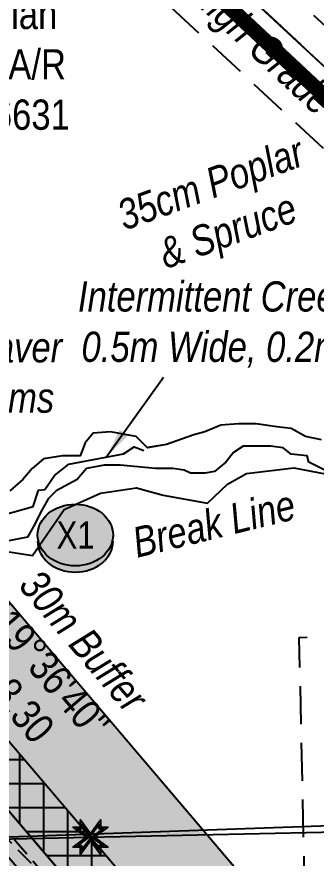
# Model space of a CAD drawing. Extents: x 610284 to 614883, y 5902184 to 5905806.
# Drawn here: x 612572 to 612671.1, y 5903092.1 to 5903370.6 of the extents above; entities that cross this region are included whole.
import ezdxf
from ezdxf.enums import TextEntityAlignment as Align

# ---------------------------------------------------------------- set-up
doc = ezdxf.new("R2010")
doc.units = 0
doc.header["$LTSCALE"] = 5
for name, pattern in [('foc-ACCESSROAD', [3.75, 2.5, -1.25]), ('foc-FLOWLINE', [3.75, 2.5, -1.25]), ('foc-TIELINE', [1.875, 1.25, -0.625]), ('UG_PIPE', [1.875, 1.25, -0.625])]:
    doc.linetypes.add(name, pattern=pattern)
for name, color, linetype in [('AS-FENCE', 48, 'foc-FENCE'), ('AS-PIPE-UG', 44, 'UG_PIPE'), ('AS-POWER', 104, 'foc-POWER'), ('AS-ROADS', 254, 'Continuous'), ('C-AR', 13, 'foc-ACCESSROAD'), ('C-RW', 13, 'Continuous'), ('C-WS', 13, 'foc-ACCESSROAD'), ('F-EZE', 190, 'foc-FLOWLINE'), ('L-BD1', 253, 'Continuous'), ('L-MON', 1, 'Continuous'), ('L-SEC', 7, 'Continuous'), ('P-BUFFER-H 30m', 51, 'Continuous'), ('P-BUFFER-T', 40, 'Continuous'), ('P-CROSSINGS', 250, 'Continuous'), ('P-PROPOSED', 10, 'Continuous'), ('P-PROPOSED-H', 21, 'Continuous'), ('P-TEMP-BLUE-BORE-H', 131, 'Continuous'), ('P-TEMP-NO CUT-H', 104, 'Continuous'), ('P-TEMP-NO CUT-T', 143, 'Continuous'), ('T-BUSH-T', 110, 'Continuous'), ('T-SLOPE', 48, 'Continuous'), ('T-TIE', 201, 'foc-TIELINE'), ('T-WATER', 160, 'Continuous'), ('T-WATER-T', 170, 'Continuous'), ('WATERCOURSE', 146, 'foc-TIELINE')]:
    doc.layers.add(name, color=color, linetype=linetype)
doc.layers.add('C-AR-T', color=13, linetype='Continuous', lineweight=9)
doc.layers.add('T-TEXT', color=48, linetype='Continuous', lineweight=18)
doc.styles.add('80CG', font='ARIALN.TTF', dxfattribs={"height": 10})
doc.styles.add('80L', font='ARIALN.TTF', dxfattribs={"height": 10})
doc.styles.add('80LS', font='ARIALNI.TTF', dxfattribs={"height": 10})
doc.styles.add('BOLD', font='ARIALNB.TTF')
doc.styles.add('Crossing', font='ARIALN.TTF', dxfattribs={"height": 10})
doc.styles.add('foc-LtypeFont', font='ARIALN.TTF', dxfattribs={"height": 7.349999999999999})
doc.linetypes.add('foc-FENCE', pattern='A,10,-1,["X",foc-LtypeFont,S=0.2,R=0,X=-0.625,Y=-0.75],-1.239999999999999', length=12.24)
doc.linetypes.add('foc-POWER', pattern='A,6,-1,["P",foc-LtypeFont,S=0.2,R=0,X=-0.625,Y=-0.75],-1.239999999999999,4', length=12.24)
doc.linetypes.add('foc-TOPO-flowdirection-NOLINE', pattern='A,0,[">",foc-LtypeFont,S=0.3,R=0,X=0,Y=-0.945],-20,[">",foc-LtypeFont,S=0.3,R=0,X=0,Y=-0.945],0', length=20)
doc.dimstyles.new('Compass 5 000', dxfattribs={"dimscale": 5, "dimtxt": 9, "dimasz": 2, "dimexe": 0.2, "dimexo": 0.0625, "dimgap": 0.5, "dimtad": 0, "dimtih": 1, "dimtoh": 1, "dimzin": 0, "dimdsep": 46, "dimtxsty": '80CG', "dimcen": 0.1, "dimse1": 1, "dimse2": 1, "dimclrd": 256, "dimclrt": 256, "dimaunit": 1, "dimadec": 4, "dimazin": 0, "dimtfac": 0.06, "dimtofl": 0, "dimtmove": 0, "dimatfit": 1, "dimfxl": 0.2, "dimtolj": 1, "dimtzin": 0, "dimlwd": -1, "dimarcsym": 0})

# ---------------------------------------------------------------- blocks, each defined once
blk = doc.blocks.new('*D445')
at = {"layer": 'C-AR-T', "transparency": 16777216}
for p, q in [((612613.7620131793, 5903423.515742457), (612622.070309103, 5903432.482342133)), ((612622.070309103, 5903432.482342133), (612632.070309103, 5903432.482342133)), ((612586.4819120183, 5903394.074115858), (612579.6852384186, 5903386.738911159))]:
    blk.add_line(p, q, dxfattribs=at)
for points in [[(612612.5394790629, 5903424.64852139), (612614.9845472956, 5903422.382963523), (612606.9653395796, 5903416.180537757)], [(612585.2593779019, 5903395.206894792), (612587.7044461346, 5903392.941336926), (612593.2785856184, 5903401.409320557)]]:
    blk.add_solid(points, dxfattribs=at)
at = {"layer": 'C-AR-T', "transparency": 16777216, "insert": (612660.6037333873, 5903432.482342133), "char_height": 10, "attachment_point": 5, "style": '80CG'}
blk.add_mtext('\\A1;Obsidian\\P20.12 A/R\\PROE 3707', dxfattribs=at)
blk = doc.blocks.new('*D448')
at = {"layer": 'C-AR-T', "transparency": 16777216}
for p, q in [((612475.5189988865, 5903402.259733681), (612468.2931142012, 5903409.172518251)), ((612504.5226920089, 5903374.512780745), (612525.0736957747, 5903354.852259173)), ((612525.0736957747, 5903354.852259173), (612535.0736957742, 5903354.852259173))]:
    blk.add_line(p, q, dxfattribs=at)
for points in [[(612476.6711296481, 5903403.464047795), (612474.3668681243, 5903401.055419566), (612482.7448835718, 5903395.346949111)], [(612505.6748227705, 5903375.717094859), (612503.3705612468, 5903373.30846663), (612497.2968073231, 5903381.425565314)]]:
    blk.add_solid(points, dxfattribs=at)
at = {"layer": 'C-AR-T', "transparency": 16777216, "insert": (612562.8192619402, 5903354.852259173), "char_height": 10, "attachment_point": 5, "style": '80CG'}
blk.add_mtext('\\A1;Obsidian\\P20.12 A/R\\PROE 6631', dxfattribs=at)
blk = doc.blocks.new('TEMP')
h = blk.add_hatch(color=255)
h.dxf.hatch_style = 1
h.paths.add_polyline_path([(-5.274161e-10, 0.2514284397220763), (-0.6656854269836912, 1.152061669657268), (-0.6656854269836914, 0.6656854303339061), (-1.152061663105632, 0.6656854303339061), (-0.2514284404497629, 5.273253e-10), (-1.152061661774314, -0.665685419564579), (-0.6656854224511335, -0.6656854195645793), (-0.6656854224511335, -1.152061655686338), (-5.273251e-10, -0.2514284436956587), (0.6656854183820542, -1.152061663420681), (0.6656854183820542, -0.6656854208922597), (1.152061656810019, -0.6656854053035205), (0.2514284429676993, 5.273253e-10), (1.152061671303363, 0.6656854258011663), (0.6656854287749412, 0.6656854258011663), (0.6656854131859291, 1.15206166422904)])
h.paths.add_polyline_path([(0.5656854229146121, 0.8485281473411305), (0.5656854319800914, 0.5656854258011663), (0.8485281444547581, 0.5656854258011663), (0.0831890339399251, 0), (0.8485281399220186, -0.5656854150320215), (0.5656854183820542, -0.5656854240973189), (0.5656854183820542, -0.8485281365719859), (0, -0.08318903609469999), (-0.5656854224511337, -0.8485281320390644), (-0.5656854224511337, -0.5656854195645792), (-0.8485281349258001, -0.5656854195645794), (-0.0831890328488955, 0), (-0.8485281394583584, 0.5656854303339058), (-0.5656854269836913, 0.5656854303339061), (-0.5656854269836913, 0.8485281428085727), (0, 0.0831890306941206)], flags=16)
h = blk.add_hatch(color=1)
h.dxf.hatch_style = 1
h.paths.add_polyline_path([(0, 0.0831890306941205), (-0.5656854269836911, 0.8485281428085727), (-0.5656854269836912, 0.5656854303339061), (-0.8485281394583578, 0.5656854303339061), (-0.0831890328488953, -1e-16), (-0.8485281349258001, -0.5656854195645793), (-0.5656854224511337, -0.5656854195645793), (-0.5656854224511337, -0.848528132039064), (0, -0.08318903609469999), (0.5656854183820542, -0.8485281365719856), (0.5656854183820542, -0.5656854240973191), (0.8485281399220184, -0.5656854150320213), (0.0831890339399251, -1e-16), (0.8485281444547581, 0.5656854258011663), (0.5656854319800914, 0.5656854258011663), (0.5656854229146121, 0.8485281473411308)])
at = {"color": 1}
for p, q in [((-0.0831890328488953, 0), (0.0831890339399252, 0)), ((0, 0.0831890306941205), (0, -0.08318903609469999))]:
    blk.add_line(p, q, dxfattribs=at)
at = {"color": 255, "flags": 128}
blk.add_lwpolyline([(-0.251428440449763, 5.27325e-10), (-1.152061663105632, 0.6656854303339061), (-0.6656854269836914, 0.6656854303339061), (-0.6656854269836914, 1.152061669657268), (-5.274159999999999e-10, 0.2514284397220763), (0.6656854131859291, 1.15206166422904), (0.6656854287749412, 0.6656854258011663), (1.152061671303363, 0.6656854258011663), (0.2514284429676991, 5.27325e-10), (1.152061656810019, -0.6656854053035204), (0.6656854183820542, -0.6656854208922596), (0.6656854183820542, -1.152061663420681), (-5.27325e-10, -0.2514284436956586), (-0.6656854224511335, -1.152061655686338), (-0.6656854224511335, -0.6656854195645793), (-1.152061661774314, -0.6656854195645793)], close=True, dxfattribs=at)
at = {"color": 1, "flags": 128}
blk.add_lwpolyline([(-0.0831890328488953, 0), (-0.8485281394583578, 0.5656854303339061), (-0.5656854269836913, 0.5656854303339061), (-0.5656854269836913, 0.8485281428085727), (0, 0.0831890306941205), (0.5656854229146121, 0.8485281473411305), (0.5656854319800914, 0.5656854258011663), (0.8485281444547581, 0.5656854258011663), (0.0831890339399252, 0), (0.8485281399220184, -0.5656854150320214), (0.5656854183820542, -0.5656854240973189), (0.5656854183820542, -0.8485281365719856), (0, -0.08318903609469999), (-0.5656854224511335, -0.848528132039064), (-0.5656854224511335, -0.5656854195645792), (-0.8485281349258001, -0.5656854195645792)], close=True, dxfattribs=at)
blk = doc.blocks.new('xing2')
h = blk.add_hatch(color=50)
h.dxf.hatch_style = 1
edge = h.paths.add_edge_path()
edge.add_ellipse((0, 0), major_axis=(-12.5, 0), ratio=0.8162973455633619, start_angle=0, end_angle=360)
h = blk.add_hatch(color=250)
h.dxf.hatch_style = 1
edge = h.paths.add_edge_path()
edge.add_ellipse((0, -2.047489049626165), major_axis=(-12.5, 0), ratio=0.8162973455633619, start_angle=0, end_angle=180)
edge.add_line((12.5, -2.047489049626165), (12.5, 0))
edge.add_ellipse((0, 0), major_axis=(-12.5, 0), ratio=0.8162973455633619, start_angle=0, end_angle=180, ccw=False)
edge.add_line((-12.5, 0), (-12.5, -2.047489049626165))
at = {"color": 250}
blk.add_ellipse((0, 0), major_axis=(-12.5, 0), ratio=0.8162973455633619, dxfattribs=at)
blk.add_ellipse((0, -2.047489049626165), major_axis=(-12.5, 0), ratio=0.8162973455633619, start_param=0, end_param=3.141592653589793, dxfattribs=at)
at = {"color": 250, "style": 'Crossing'}
blk.add_attdef('CROSSING', text='', height=9, dxfattribs=at).set_placement((0.08916442567715421, 0.0199513138486509), align=Align.MIDDLE_CENTER)
at = {"color": 250, "style": 'Crossing', "flags": 1}
for tag, p in [('OWNER', (0.08916442567715421, -12.49201765665748)), ('DESCRIPTION', (0.08916442567715421, -25.770021277247)), ('LOCATION', (0.08916442567715421, -39.30337514164421)), ('DWG_REF', (0.08916442567715421, -52.83672900604233))]:
    blk.add_attdef(tag, text='', height=9, dxfattribs=at).set_placement(p, align=Align.MIDDLE_CENTER)
blk = doc.blocks.new('*D530')
at = {"layer": 'P-TEMP-NO CUT-T', "color": 0, "lineweight": -2, "transparency": 16777216}
for p, q in [((612445.7299038488, 5903314.70667653), (612706.0658242581, 5903536.180609901)), ((612660.0107956151, 5903062.825959305), (612920.3467160244, 5903284.299892677))]:
    blk.add_line(p, q, dxfattribs=at)
at = {"layer": 'P-TEMP-NO CUT-T', "transparency": 16777216}
for p, q in [((612711.7838406791, 5903527.915969061), (612768.7591189351, 5903460.943250062)), ((612913.1053651087, 5903291.268596782), (612871.2415483152, 5903340.478249183))]:
    blk.add_line(p, q, dxfattribs=at)
for points in [[(612713.0532860919, 5903528.99591634), (612710.5143952668, 5903526.836021783), (612705.3041570107, 5903535.532641534)], [(612914.3748105215, 5903292.348544061), (612911.8359196964, 5903290.188649504), (612919.585048777, 5903283.65192431)]]:
    blk.add_solid(points, dxfattribs=at)
at = {"layer": 'P-TEMP-NO CUT-T', "transparency": 16777216, "insert": (612820.0003336254, 5903400.710749622), "char_height": 10, "attachment_point": 5, "rotation": 310.3885999998689, "style": 'BOLD', "bg_fill": 3, "box_fill_scale": 1.1, "bg_fill_color": 256, "bg_fill_true_color": 13158600, "bg_fill_transparency": 0}
blk.add_mtext('\\A1;{\\H1.4x;NO CUT ZONE 330.7}', dxfattribs=at)

msp = doc.modelspace()

# ---------------------------------------------------------------- hatches: boundary and pattern name
at = {"layer": 'P-BUFFER-H 30m'}
h = msp.add_hatch(color=256, dxfattribs=at)
h.dxf.hatch_style = 1
edge = h.paths.add_edge_path()
edge.add_line((612632.9376882737, 5902986.646290696), (612377.9909665139, 5903286.328463014))
edge.add_line((612377.9909665139, 5903286.328463014), (612337.6461222697, 5903297.14235119))
edge.add_line((612337.6461222701, 5903297.142351187), (612252.9184427778, 5903295.309011295))
edge.add_arc((612252.2697031426, 5903325.290469794), 29.98847640027019, 184.8101155555695, 271.23957424059876, ccw=False)
edge.add_arc((612226.592, 5903352.468000001), 29.98847640071909, 181.3795261539165, 261.93909160092835, ccw=False)
edge.add_line((612196.6122155662, 5903351.746029017), (612196.2512300726, 5903366.73592124))
edge.add_arc((612226.2310145063, 5903367.457892227), 29.98847640003851, 91.3795261450203, 181.3795261539165, ccw=False)
edge.add_line((612225.5090435237, 5903397.437676661), (612265.4911565268, 5903398.400522991))
edge.add_arc((612266.2131275096, 5903368.420738554), 29.98847640004557, 5.378033260052007, 91.37952614524261, ccw=False)
edge.add_line((612296.0695937908, 5903371.231456965), (612342.4424773877, 5903372.234874714))
edge.add_arc((612343.0912170244, 5903342.253416219), 29.98847640030795, 74.99533637992772, 91.23957424393308, ccw=False)
edge.add_line((612350.8551635798, 5903371.219428207), (612410.9364970472, 5903355.115441842))
edge.add_arc((612403.1725504905, 5903326.149429855), 29.98847639973841, 40.3886000001807, 74.99533637710488, ccw=False)
edge.add_line((612426.0137907601, 5903345.581013932), (612677.1185632413, 5903050.41493697))
edge.add_line((612677.1185632413, 5903050.414936966), (612678.0507437731, 5903050.434719093))
edge.add_arc((612678.6869964107, 5903020.452993002), 29.9884764006371, 1.1923098350808914, 91.21571119078362, ccw=False)
edge.add_line((612708.6689798657, 5903021.077000129), (612708.9809834551, 5903006.086007151))
edge.add_arc((612678.9990000001, 5903005.462000027), 29.98847639993679, -88.78428881117918, 1.1923098333026019, ccw=False)
edge.add_line((612679.6352526366, 5902975.480273937), (612657.2992526366, 5902975.006273912))
edge.add_arc((612656.6629999991, 5903004.988), 29.98847639970387, 217.707111957292, 271.215711190599, ccw=False)
at = {"layer": 'P-PROPOSED-H'}
h = msp.add_hatch(color=256, dxfattribs=at)
h.dxf.hatch_style = 1
h.paths.add_polyline_path([(612656.7053463237, 5903004.98889865), (612394.7786891668, 5903312.875774241), (612341.2761854371, 5903327.216394543), (612252.2697031425, 5903325.290469794), (612251.59, 5903353.070000027), (612226.592, 5903352.468), (612226.2310145063, 5903367.457892227), (612266.2131275096, 5903368.420738554), (612266.8937250853, 5903340.60465276), (612343.091217023, 5903342.253416219), (612403.1725504904, 5903326.149429855), (612663.5097519627, 5903020.130911423), (612693.6778241567, 5903020.772769858), (612694.0006718824, 5903005.792694373), (612656.663, 5903004.988)])
at = {"layer": 'P-TEMP-BLUE-BORE-H'}
h = msp.add_hatch(color=256, dxfattribs=at)
h.dxf.hatch_style = 1
h.paths.add_polyline_path([(612640.9691144336, 5903046.626750134), (612629.5484942994, 5903036.910958098), (612415.2676025336, 5903288.79167532), (612426.6882226673, 5903298.507467358)])
at = {"layer": 'P-TEMP-NO CUT-H', "ltscale": 2}
h = msp.add_hatch(dxfattribs=at)
h.set_pattern_fill('ANSI37', color=256, scale=2.498360760894299, angle=45)
h.set_pattern_definition([(90, (254969.2771847173, -169126.7176525953), (-7.932295415839399, 1.331394067471141e-15), []), (180, (254969.2771847173, -169126.7176525953), (-1.331394067471141e-15, -7.932295415839399), [])])
h.paths.add_polyline_path([(612426.6882226673, 5903298.507467358), (612415.2676025336, 5903288.79167532), (612629.5484942994, 5903036.910958098), (612640.9691144336, 5903046.626750134)])

# ---------------------------------------------------------------- linework, layer by layer
at = {"layer": 'AS-FENCE', "flags": 128}
msp.add_lwpolyline([(612547.648, 5903098.383), (612806.858, 5903107.572), (612813.87, 5903122.84300003)], dxfattribs=at)
at = {"layer": 'AS-PIPE-UG', "flags": 128}
msp.add_lwpolyline([(612715.4855427429, 5902947.800232359), (612715.251, 5902950.14100003), (612714.688, 5902950.844), (612713.6100000037, 5902950.908), (612709.671, 5902951.074), (612703.753, 5902951.377), (612690.567, 5902952.87000003), (612680.556, 5902953.874), (612678.0760000004, 5902954.05000003), (612673.932, 5902956.463), (612672.495, 5902958.17800003), (612671.601, 5902959.82800003), (612671.063, 5902961.83600003), (612667.76, 5902975.58500003), (612665.074, 5902983.64200003), (612663.551, 5902987.135), (612657.414, 5902995.627), (612645.631, 5903009.76400003), (612624.4790000038, 5903035.288), (612598.6630000037, 5903066.242000029), (612571.781, 5903097.48800003), (612547.5000000037, 5903124.61800003), (612537.301, 5903137.473000023), (612530.8940000015, 5903145.382), (612522.418, 5903154.707), (612506.6690000015, 5903173.118), (612491.569, 5903190.925), (612479.974, 5903205.518), (612467.0510000015, 5903221.36300001), (612449.913, 5903240.932000012), (612438.8270000016, 5903253.104000023), (612427.9730000015, 5903265.741000011), (612416.4720000015, 5903279.32200001), (612410.6360000016, 5903285.61200001), (612404.2600000015, 5903292.431000022), (612400.0300000015, 5903297.551), (612393.829, 5903299.55800001), (612389.5450000028, 5903301.26100001), (612384.22, 5903301.958), (612366.8140000015, 5903302.27200001), (612326.7900000013, 5903302.943000012), (612281.081, 5903303.432000022), (612243.653, 5903303.09), (612207.3180000015, 5903303.915000022), (612185.536, 5903302.819), (612166.331, 5903301.387), (612127.2530000008, 5903301.908000022), (612090.3240000015, 5903299.492), (612066.5556873268, 5903298.086943244)], dxfattribs=at)
at = {"layer": 'AS-POWER', "flags": 128}
msp.add_lwpolyline([(612402.4619089941, 5903605.678499394), (612748.196, 5903285.21300003), (612823.564, 5903214.94300003)], dxfattribs=at)
at = {"layer": 'AS-ROADS', "const_width": 4.998079399999972, "flags": 128}
msp.add_lwpolyline([(612823.22, 5902845.214000029), (612823.2310000003, 5902881.39200003), (612822.597, 5902910.72700003), (612820.048, 5903027.58400003), (612817.728, 5903120.905), (612816.1890000037, 5903161.32000003), (612815.537, 5903183.03600003), (612812.243, 5903204.28400003), (612803.1480000038, 5903221.10200003), (612789.774, 5903235.642000003), (612745.063, 5903278.125), (612670.832, 5903347.253), (612595.516, 5903417.56300003), (612416.6012870508, 5903579.36286059)], dxfattribs=at)
at = {"layer": 'C-AR'}
for points in [[(612826.6761498068, 5902199.295832922), (612824.400683525, 5902297.963396569), (612819.7278974686, 5902500.557559934), (612819.5633754571, 5902507.949369965), (612819.3584172751, 5902517.10078556), (612815.3390389628, 5902696.81074322), (612814.8907348445, 5902716.826674069), (612812.279, 5902856.016), (612812.10388187, 5902864.247795639), (612809.04, 5903008.272), (612807.2313523336, 5903093.291283479), (612807.0368334729, 5903102.435051199), (612804.8469722209, 5903205.374080129), (612797.3318019541, 5903212.337145269), (612552.5329536544, 5903439.16351734), (612537.7585350536, 5903452.853191504), (612403.1062973484, 5903577.619562645), (612400.0511168472, 5903710.652873695), (612588.9769280839, 5903902.557261322), (612686.8400223905, 5904001.970327506)], [(612715.5303700969, 5904002.409402307), (612617.8396507427, 5903903.173245003), (612579.4410107383, 5903864.171131648), (612565.3123846912, 5903849.818878788), (612420.3803375985, 5903702.59669979), (612422.7246661925, 5903600.543006424), (612423.0444808529, 5903586.600241426), (612811.0186296393, 5903227.107720635), (612818.4044169121, 5903220.265295461), (612824.6770948162, 5903214.453894637), (612826.563896611, 5903122.398301564), (612826.9646975092, 5903102.864755051), (612827.1513898714, 5903093.721509864), (612831.8417457516, 5902864.68948459), (612832.0480063336, 5902854.610001462), (612835.5110113099, 5902697.262184385), (612839.4931193896, 5902517.578668767), (612839.6966215468, 5902508.41430155), (612839.862381985, 5902501.014610183), (612840.1554560515, 5902488.298896643), (612844.5350151884, 5902298.404711195), (612846.8107171336, 5902199.732929733)]]:
    msp.add_lwpolyline(points, dxfattribs=at)
at = {"layer": 'C-RW'}
msp.add_lwpolyline([(612434.0032654222, 5903266.768469392), (612656.7053346285, 5903004.988912398), (612657.0090387126, 5902989.112431795), (612434.345965188, 5903250.846150532)], dxfattribs=at)
at = {"layer": 'C-WS', "flags": 128}
msp.add_lwpolyline([(612669.0226387995, 5903005.263298034), (612665.5456169174, 5903165.154302644), (612795.458, 5903167.991), (612798.938, 5903008.087000028)], close=True, dxfattribs=at)
at = {"layer": 'F-EZE'}
msp.add_lwpolyline([(612834.5968794744, 5903218.908124454), (612836.5363401228, 5903124.32179225), (612826.5289111945, 5903124.105212817), (612824.6770948162, 5903214.453894637), (612818.4044169121, 5903220.265295461), (612811.0186296393, 5903227.107720635), (612423.0444808529, 5903586.600241426), (612422.7246661925, 5903600.543006424), (612813.8807313052, 5903238.100908499), (612825.2537476224, 5903227.624966604), (612834.5968794744, 5903218.908124454)], close=True, dxfattribs=at)
at = {"layer": 'L-SEC'}
msp.add_line((612191.49958871, 5903090.279666827), (612992.7984293903, 5903107.603970666), dxfattribs=at)
at = {"layer": 'P-BUFFER-H 30m', "flags": 128}
msp.add_lwpolyline([(612632.9376882737, 5902986.646290696), (612377.9909665139, 5903286.328463014), (612337.6461222701, 5903297.142351187), (612252.9184427774, 5903295.309011298, -0.3960767035802716), (612222.3868440447, 5903322.775822913, -0.3667377086366077), (612196.6122155662, 5903351.746029017), (612196.2512300726, 5903366.735921237, -0.4142135624193664), (612225.5090435237, 5903397.437676661), (612265.4911565268, 5903398.400522988, -0.3939180003134268), (612296.0695937908, 5903371.231456965), (612342.4424773877, 5903372.234874717, -0.07099779184161038), (612350.8551635798, 5903371.219428207), (612410.9364970477, 5903355.115441846, -0.152158596792407), (612426.0137907601, 5903345.581013932), (612677.1185632413, 5903050.414936966), (612678.0507437731, 5903050.434719093, -0.414333194023327), (612708.6689798657, 5903021.077000129), (612708.9809834551, 5903006.086007154, -0.414093940844969), (612679.6352526366, 5902975.480273937), (612657.2992526366, 5902975.006273909, -0.2378121984618949)], format="xyb", close=True, dxfattribs=at)
at = {"layer": 'P-PROPOSED', "flags": 128}
msp.add_lwpolyline([(612656.7053463237, 5903004.98889865), (612394.7786891668, 5903312.875774241), (612341.2761854371, 5903327.216394543), (612252.2697031425, 5903325.290469794), (612251.59, 5903353.070000027), (612226.592, 5903352.468), (612226.2310145063, 5903367.457892227), (612266.2131275096, 5903368.420738554), (612266.8937250853, 5903340.60465276), (612343.091217023, 5903342.253416219), (612403.1725504904, 5903326.149429855), (612663.5097519627, 5903020.130911423), (612693.6778241567, 5903020.772769858), (612694.0006718824, 5903005.792694373), (612656.663, 5903004.988)], close=True, dxfattribs=at)
at = {"layer": 'T-SLOPE', "flags": 128}
msp.add_lwpolyline([(612568.075, 5903193.701), (612577.179, 5903192.34000003), (612587.638, 5903207.516), (612599.681, 5903212.88100003), (612611.641, 5903214.697), (612620.462, 5903212.221), (612635.156, 5903209.568), (612641.795, 5903215.917), (612648.105, 5903219.41500003), (612663.776, 5903221.30000003), (612676.934, 5903218.76800003)], dxfattribs=at)
at = {"layer": 'T-WATER', "linetype": 'foc-TOPO-flowdirection-NOLINE', "flags": 128}
msp.add_lwpolyline([(612438.622, 5903190.209000022), (612441.3300000015, 5903186.685), (612447.3840000015, 5903182.75000001), (612456.221, 5903178.35600001), (612464.916, 5903172.882000023), (612474.1950000015, 5903165.98100001), (612479.9310000013, 5903155.673000011), (612491.1160000016, 5903148.60200001), (612500.2250000028, 5903140.10800001), (612516.003, 5903138.43300001), (612522.89, 5903142.21500001), (612523.728, 5903144.59700001), (612528.265, 5903147.15700001), (612534.01, 5903149.025), (612538.263, 5903156.02700001), (612538.3900000028, 5903156.121000011), (612543.054, 5903165.197000012), (612540.9060000015, 5903174.720000022), (612538.8990000015, 5903182.903), (612539.5980000028, 5903189.986000022), (612533.0730000011, 5903194.849000011), (612535.8740000015, 5903197.58100001), (612544.6530000016, 5903205.295), (612548.7030000015, 5903208.66900001), (612553.7950000016, 5903206.362000012), (612566.8170000016, 5903205.508000012), (612577.4130000015, 5903208.52100001), (612579.178, 5903213.963000011), (612581.2460000016, 5903214.164000012), (612584.4420000016, 5903218.795), (612589.2760000015, 5903222.572), (612607.3720000015, 5903225.908000022), (612610.8520000015, 5903228.229000012), (612614.0940000016, 5903227.112000012)], dxfattribs=at)
at = {"layer": 'T-WATER'}
msp.add_polyline3d([(612566.8170000016, 5903205.508000012, 907.5349999999975), (612577.4130000015, 5903208.52100001, 907.5199999999975), (612579.178, 5903213.963000011, 907.3649999999988), (612581.2460000016, 5903214.164000012, 907.375999999999), (612584.4420000016, 5903218.795, 907.1009999999987), (612589.2760000015, 5903222.572, 907.0640000000002), (612607.3720000015, 5903225.908000022, 906.7119999999975), (612610.8520000015, 5903228.229000012, 906.6679999999988), (612614.0940000016, 5903227.112000012, 906.5929999999987)], dxfattribs=at)
at = {"layer": 'WATERCOURSE', "linetype": 'Continuous'}
for points in [[(612672.91623533, 5903230.639416724), (612667.6245580834, 5903231.697752181), (612662.8620485539, 5903234.343590815), (612658.0995390298, 5903234.872758533), (612651.2203586035, 5903235.93109398), (612645.3995136279, 5903235.93109398), (612639.5786686547, 5903235.401926254), (612634.2869914026, 5903233.285255349), (612630.5828173303, 5903232.226919912), (612621.5869660042, 5903229.051913555), (612615.236953304, 5903227.993578102), (612611.5327792288, 5903231.697752181), (612603.0660956284, 5903233.285255349), (612597.245250653, 5903232.75608763), (612594.5994120287, 5903229.581081285), (612593.0119088533, 5903225.34773948), (612587.1910638782, 5903225.34773948), (612580.8410511811, 5903224.289404025), (612577.1368771029, 5903221.114397675), (612573.9618707538, 5903217.410223611), (612569.7285289547, 5903213.706049528)], [(612673.9745707809, 5903220.585229955), (612668.6828935291, 5903223.231068582), (612668.1537258042, 5903225.347739481), (612662.8620485544, 5903225.876907204), (612660.2162099307, 5903227.993578101), (612655.9828681295, 5903228.522745832), (612646.9870168045, 5903228.522745832), (612643.8120104547, 5903226.406074932), (612641.1661718282, 5903223.231068581), (612637.4619977546, 5903220.056062234), (612634.2869914026, 5903219.526894506), (612629.5244818801, 5903219.526894506), (612627.4078109798, 5903220.585229956), (612623.7036369042, 5903221.114397673), (612617.8827919286, 5903221.114397674), (612612.0619469532, 5903221.643565401), (612606.2411019772, 5903222.172733136), (612600.9494247279, 5903222.172733136), (612595.1285797547, 5903221.114397675), (612591.9535734054, 5903217.410223609), (612585.074392978, 5903213.706049528), (612582.4285543548, 5903211.060210908), (612580.311883454, 5903207.35603683), (612577.6660448295, 5903202.064359579), (612575.5493739294, 5903198.360185504), (612567.6118580555, 5903196.772682328)]]:
    msp.add_lwpolyline(points, dxfattribs=at)

# ---------------------------------------------------------------- block references
at = {"layer": 'P-CROSSINGS', "xscale": 0.99961588, "yscale": 0.99961588, "zscale": 0.99961588}
msp.add_blockref('xing2', (612591.3843478941, 5903199.05639392), dxfattribs=at).add_auto_attribs({'CROSSING': 'X1'})

# ---------------------------------------------------------------- texts
at = {"layer": 'L-BD1', "style": '80L'}
for s, p in [("319°36'40''", (612581.463131255, 5903155.560103579)), ('298.30', (612570.0425111208, 5903145.844311548))]:
    msp.add_text(s, height=9.996158799999987, rotation=310.3885999999977, dxfattribs=at).set_placement(p, align=Align.MIDDLE)
at = {"layer": 'P-BUFFER-T', "insert": (612579.861539371, 5903188.58810013), "char_height": 9.996158799999954, "attachment_point": 1, "rotation": 310.38860000036715, "style": '80L'}
msp.add_mtext_dynamic_manual_height_columns('{\\fArial Narrow|b0|i1|c0|p34;30m Buffer}', width=65.7603160637193, gutter_width=50, heights=[0], dxfattribs=at)
at = {"layer": 'T-BUSH-T', "insert": (612634.4294654463, 5903320.194452538), "char_height": 9.996158799999954, "width": 65.56593746712687, "attachment_point": 2, "rotation": 19.999999999999947, "style": '80LS'}
msp.add_mtext('35cm Poplar \\P& Spruce', dxfattribs=at)
at = {"layer": 'T-TEXT', "style": '80LS'}
msp.add_text('5m High Grade Gravel Road', height=10.00384267604872, rotation=317.1823451479124, dxfattribs=at).set_placement((612671.139433353, 5903344.586730735), align=Align.MIDDLE_CENTER)
at = {"layer": 'T-TEXT', "insert": (612550.4542875944, 5903266.219098283), "char_height": 9.99615819999998, "attachment_point": 1, "style": '80L'}
msp.add_mtext_dynamic_manual_height_columns('\\pi0.30604;{\\fArial Narrow|b0|i1|c0|p34;Beaver \\P\\pi4.0359;Dams}', width=37.39194864238748, gutter_width=50, heights=[0], dxfattribs=at)
at = {"layer": 'T-TEXT', "insert": (612609.4704199813, 5903201.213350769), "char_height": 9.996158799999945, "attachment_point": 1, "rotation": 13.742314334269786, "style": '80L'}
msp.add_mtext_dynamic_manual_height_columns('{\\fArial Narrow|b0|i1|c0|p34;Break Line}', width=62.5349034590181, gutter_width=50, heights=[0], dxfattribs=at)
at = {"layer": 'T-WATER-T', "insert": (612587.2975211544, 5903283.066597461), "char_height": 9.999999999999979, "attachment_point": 1, "style": '80L'}
msp.add_mtext_dynamic_manual_height_columns('\\pi4.9683;{\\fArial Narrow|b0|i1|c0|p34;Intermittent Creek (Dry)\\P\\pi6.145;0.5m Wide, 0.2m Deep}', width=128.394953285926, gutter_width=50, heights=[0], dxfattribs=at)

# ---------------------------------------------------------------- dimensions: what is measured, and where the dimension line sits
at = {"layer": 'C-AR-T'}
for base, p1, p2, angle, text, picture, middle in [((612593.2785856184, 5903401.409320557), (612718.1325885876, 5903313.174890679), (612704.4458346264, 5903298.40367348), 227.18234515583143, 'Obsidian\\P20.12 A/R\\PROE 3707', '*D445', (612660.6037333873, 5903432.482342133)), ((612497.2968073231, 5903381.425565314), (612472.0843864129, 5903384.203607035), (612486.6363101642, 5903370.282223239), 316.2686047916085, 'Obsidian\\P20.12 A/R\\PROE 6631', '*D448', (612562.8192619402, 5903354.852259173))]:
    dim = msp.add_linear_dim(base=base, p1=p1, p2=p2, angle=angle, text=text, dimstyle='Compass 5 000', dxfattribs=at)
    dim.commit()
    dim.dimension.update_dxf_attribs({"geometry": picture, "text_midpoint": middle, "dimtype": 161})

# ---------------------------------------------------------------- leaders
at = {"layer": 'T-WATER-T'}
msp.add_leader([(612601.6399335053, 5903224.851292799, 906.8232546368457), (612620.5767482623, 5903251.341748691, 906.8232546368457)], dimstyle='Compass 5 000', dxfattribs=at)

# ---------------------------------------------------------------- next in the draw order: dimensions: what is measured, and where the dimension line sits
at = {"layer": 'P-TEMP-NO CUT-T'}
dim = msp.add_linear_dim(base=(612705.3041570107, 5903535.532641534), p1=(612640.9691144336, 5903046.626750134), p2=(612426.6882226673, 5903298.507467358), angle=130.38859999986892, text='{\\H1.4x;NO CUT ZONE <>}', dimstyle='Compass 5 000', override={"dimtxt": 2, "dimexo": 5, "dimtih": 0, "dimdec": 1, "dimtxsty": 'BOLD', "dimse1": 0, "dimse2": 0, "dimtfill": 1, "dimtfillclr": 256}, dxfattribs=at)
dim.commit()
dim.dimension.update_dxf_attribs({"geometry": '*D530', "text_midpoint": (612820.0003336254, 5903400.710749622), "dimtype": 161})

# ---------------------------------------------------------------- next in the draw order: linework, layer by layer
at = {"layer": 'T-TIE'}
msp.add_line((612629.5484943006, 5903036.910958096), (612548.6791617922, 5903118.937681789), dxfattribs=at)
at = {"layer": 'WATERCOURSE'}
for points in [[(612672.91623533, 5903230.639416724), (612667.6245580834, 5903231.697752178), (612662.8620485539, 5903234.343590812), (612658.0995390298, 5903234.87275853), (612651.2203586035, 5903235.93109398), (612645.3995136279, 5903235.93109398), (612639.5786686547, 5903235.401926251), (612634.2869914026, 5903233.285255349), (612630.5828173303, 5903232.226919909), (612621.5869660042, 5903229.051913552), (612615.236953304, 5903227.993578102), (612611.5327792288, 5903231.697752179), (612603.0660956281, 5903233.285255349), (612597.245250653, 5903232.756087627), (612594.5994120287, 5903229.581081282), (612593.0119088533, 5903225.347739478), (612587.1910638779, 5903225.347739477), (612580.8410511811, 5903224.289404025), (612577.1368771029, 5903221.114397675), (612573.9618707538, 5903217.410223608), (612569.7285289543, 5903213.706049525)], [(612673.9745707809, 5903220.585229952), (612668.6828935291, 5903223.231068579), (612668.1537258042, 5903225.347739479), (612662.8620485544, 5903225.876907201), (612660.2162099304, 5903227.993578101), (612655.9828681295, 5903228.522745829), (612646.9870168042, 5903228.522745829), (612643.8120104547, 5903226.406074929), (612641.1661718282, 5903223.231068579), (612637.4619977546, 5903220.056062231), (612634.2869914026, 5903219.526894503), (612629.5244818801, 5903219.526894503), (612627.4078109798, 5903220.585229953), (612623.7036369042, 5903221.114397673), (612617.8827919286, 5903221.114397674), (612612.0619469532, 5903221.643565401), (612606.2411019772, 5903222.172733134), (612600.9494247279, 5903222.172733133), (612595.1285797544, 5903221.114397675), (612591.9535734054, 5903217.410223606), (612585.074392978, 5903213.706049525), (612582.4285543548, 5903211.060210905), (612580.311883454, 5903207.356036827), (612577.6660448295, 5903202.064359576), (612575.5493739294, 5903198.360185501), (612567.6118580555, 5903196.772682328)]]:
    msp.add_lwpolyline(points, dxfattribs=at)

# ---------------------------------------------------------------- next in the draw order: block references
at = {"layer": 'L-MON', "xscale": 4.998079399999992, "yscale": 4.998079399999992, "zscale": 4.998079399999992}
msp.add_blockref('TEMP', (612596.3855247822, 5903099.033413395), dxfattribs=at)

doc.saveas('drawing.dxf')
